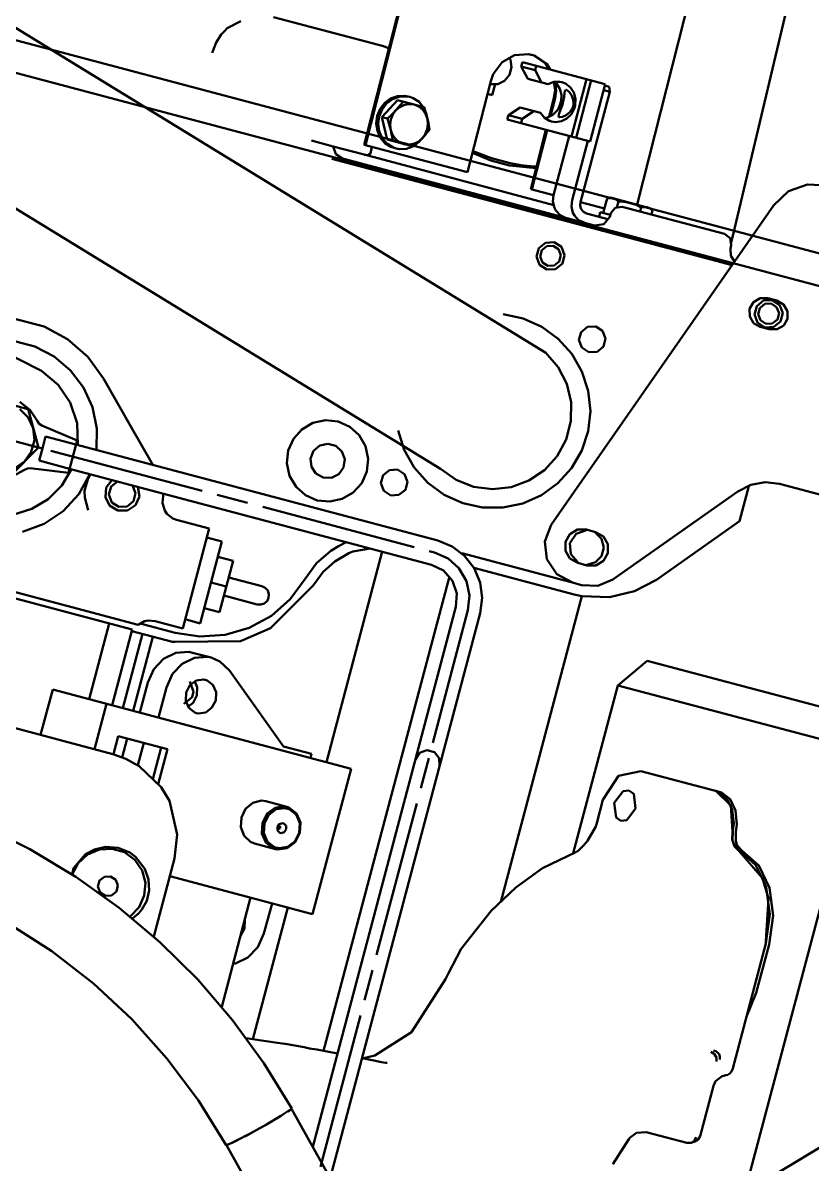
# Model space of a CAD drawing. Header units: centimetres. Extents: x 139057 to 200038, y 34824 to 80516.
# Drawn here: x 170325.13 to 170350.32, y 61400.44 to 61436.87 of the extents above; entities that cross this region are included whole.
import ezdxf

# ---------------------------------------------------------------- set-up
doc = ezdxf.new("R2010")
doc.units = ezdxf.units.CM
doc.header["$LTSCALE"] = 100
doc.layers.get('0').update_dxf_attribs({"lineweight": 0})
doc.layers.add('440_ALTRI_ELEMENTI_001-AM_0', color=31, linetype='Continuous', lineweight=50)

# ---------------------------------------------------------------- blocks, each defined once
blk = doc.blocks.new('A$C12667F03')
for p, q in [((-331.857, -1012.848), (-270.689, -1043.962)), ((-211.808, -1049.25), (-345.198, -1013.878)), ((-296.817, -1017.525), (-254.588, -1043.39)), ((-327.089, -1019.715), (-230.43, -1045.347)), ((-300.173, -1021.231), (-257.944, -1047.096)), ((-256.484, -1021.442), (-260.381, -1036.754)), ((-256.447, -1021.452), (-260.344, -1036.764)), ((-244.466, -1022.146), (-248.622, -1039.658)), ((-248.027, -1024.323), (-251.675, -1038.66)), ((-264.319, -1032.801), (-264.754, -1033.028)), ((-263.279, -1032.675), (-259.731, -1033.616)), ((-265.112, -1033.49), (-264.946, -1033.232)), ((-264.946, -1033.232), (-264.835, -1033.114)), ((-264.754, -1033.028), (-264.835, -1033.114)), ((-265.217, -1033.763), (-265.112, -1033.49)), ((-259.612, -1033.665), (-259.745, -1033.611)), ((-259.599, -1033.682), (-259.612, -1033.665)), ((-265.221, -1033.759), (-265.236, -1033.812)), ((-265.217, -1033.763), (-265.236, -1033.812)), ((-255.982, -1034.118), (-255.585, -1033.892)), ((-255.749, -1033.985), (-255.72, -1034.028)), ((-255.72, -1034.028), (-255.68, -1034.274)), ((-255.585, -1033.892), (-255.143, -1033.857)), ((-255.143, -1033.857), (-255.053, -1033.875)), ((-255.034, -1033.879), (-255.053, -1033.875)), ((-255.035, -1033.881), (-254.965, -1033.904)), ((-255.034, -1033.879), (-254.928, -1033.914)), ((-254.965, -1033.904), (-254.595, -1034.155)), ((-254.928, -1033.914), (-254.558, -1034.164)), ((-256.263, -1034.495), (-255.982, -1034.118)), ((-255.68, -1034.274), (-255.745, -1034.52)), ((-255.335, -1034.109), (-255.373, -1034.254)), ((-255.373, -1034.254), (-254.93, -1034.372)), ((-255.373, -1034.254), (-255.166, -1034.646)), ((-255.335, -1034.109), (-252.689, -1034.811)), ((-254.891, -1034.227), (-254.93, -1034.372)), ((-254.93, -1034.372), (-254.722, -1034.763)), ((-254.595, -1034.155), (-254.487, -1034.334)), ((-254.558, -1034.164), (-254.45, -1034.344)), ((-256.345, -1034.721), (-257.084, -1037.629)), ((-256.345, -1034.721), (-256.263, -1034.495)), ((-255.902, -1034.715), (-256.119, -1034.821)), ((-255.745, -1034.52), (-255.902, -1034.715)), ((-255.166, -1034.646), (-254.516, -1034.818)), ((-254.333, -1034.747), (-254.516, -1034.818)), ((-254.318, -1034.746), (-254.333, -1034.747)), ((-254.329, -1034.747), (-254.291, -1035.018)), ((-254.14, -1034.741), (-254.318, -1034.746)), ((-254.248, -1034.8), (-254.318, -1034.746)), ((-254.291, -1034.768), (-254.254, -1035.028)), ((-254.075, -1034.754), (-254.14, -1034.741)), ((-253.958, -1034.8), (-254.075, -1034.754)), ((-253.284, -1034.653), (-253.771, -1036.49)), ((-253.136, -1034.693), (-253.623, -1036.529)), ((-256.447, -1035.123), (-256.296, -1035.163)), ((-256.368, -1034.813), (-256.355, -1034.817)), ((-256.119, -1034.821), (-256.355, -1034.817)), ((-256.205, -1034.819), (-256.296, -1035.163)), ((-254.291, -1035.018), (-254.327, -1035.256)), ((-254.254, -1035.028), (-254.291, -1035.266)), ((-254.139, -1034.966), (-254.248, -1034.8)), ((-254.086, -1035.161), (-254.139, -1034.966)), ((-254.007, -1035.225), (-253.992, -1035.105)), ((-253.992, -1035.105), (-253.976, -1035.026)), ((-253.976, -1035.026), (-253.942, -1034.998)), ((-253.804, -1034.918), (-253.958, -1034.8)), ((-253.942, -1034.998), (-253.929, -1034.999)), ((-253.929, -1034.999), (-253.914, -1035.005)), ((-253.914, -1035.005), (-253.843, -1035.061)), ((-253.843, -1035.061), (-253.767, -1035.164)), ((-253.696, -1035.083), (-253.804, -1034.918)), ((-253.642, -1035.279), (-253.696, -1035.083)), ((-252.547, -1035.056), (-253.482, -1038.584)), ((-252.689, -1034.811), (-253.176, -1036.648)), ((-252.74, -1035.004), (-252.547, -1035.056)), ((-252.702, -1034.859), (-252.563, -1034.896)), ((-252.563, -1034.896), (-252.547, -1035.056)), ((-259.875, -1035.606), (-259.729, -1035.417)), ((-259.317, -1035.329), (-259.819, -1035.869)), ((-259.816, -1035.622), (-259.669, -1035.433)), ((-259.729, -1035.417), (-259.54, -1035.278)), ((-259.669, -1035.433), (-259.481, -1035.294)), ((-259.54, -1035.278), (-259.325, -1035.2)), ((-259.481, -1035.294), (-259.266, -1035.216)), ((-259.325, -1035.2), (-259.1, -1035.189)), ((-259.317, -1035.329), (-258.473, -1035.553)), ((-259.232, -1035.49), (-259.277, -1035.544)), ((-259.266, -1035.216), (-259.041, -1035.205)), ((-259.099, -1035.477), (-259.245, -1035.546)), ((-259.143, -1035.376), (-259.232, -1035.49)), ((-259.1, -1035.189), (-258.99, -1035.209)), ((-258.942, -1035.452), (-259.099, -1035.477)), ((-258.931, -1035.225), (-259.041, -1035.205)), ((-258.99, -1035.209), (-258.931, -1035.225)), ((-258.786, -1035.47), (-258.942, -1035.452)), ((-258.931, -1035.225), (-258.825, -1035.262)), ((-258.825, -1035.262), (-258.635, -1035.383)), ((-258.642, -1035.531), (-258.786, -1035.47)), ((-258.635, -1035.383), (-258.487, -1035.557)), ((-254.327, -1035.256), (-254.48, -1035.856)), ((-254.291, -1035.266), (-254.435, -1035.833)), ((-254.216, -1035.651), (-254.12, -1035.468)), ((-254.091, -1035.311), (-254.146, -1035.519)), ((-254.12, -1035.468), (-254.093, -1035.368)), ((-254.116, -1035.635), (-254.068, -1035.498)), ((-254.093, -1035.368), (-254.086, -1035.161)), ((-254.068, -1035.498), (-254.05, -1035.433)), ((-254.05, -1035.433), (-254.033, -1035.369)), ((-254.033, -1035.369), (-254.007, -1035.225)), ((-253.767, -1035.164), (-253.714, -1035.302)), ((-253.704, -1035.455), (-253.717, -1035.521)), ((-253.714, -1035.302), (-253.704, -1035.455)), ((-253.676, -1035.586), (-253.65, -1035.485)), ((-253.65, -1035.485), (-253.642, -1035.279)), ((-259.998, -1036.069), (-259.967, -1035.83)), ((-259.967, -1035.83), (-259.875, -1035.606)), ((-259.938, -1036.085), (-259.908, -1035.845)), ((-259.908, -1035.845), (-259.816, -1035.622)), ((-259.819, -1035.869), (-259.645, -1035.915)), ((-259.819, -1035.869), (-259.651, -1036.586)), ((-259.528, -1035.808), (-259.645, -1035.915)), ((-259.47, -1035.787), (-259.533, -1035.945)), ((-259.474, -1035.756), (-259.528, -1035.808)), ((-259.372, -1035.651), (-259.474, -1035.756)), ((-259.372, -1035.651), (-259.47, -1035.787)), ((-259.277, -1035.544), (-259.372, -1035.651)), ((-259.245, -1035.546), (-259.372, -1035.651)), ((-258.518, -1035.631), (-258.642, -1035.531)), ((-258.424, -1035.763), (-258.518, -1035.631)), ((-258.487, -1035.557), (-258.392, -1035.772)), ((-258.424, -1035.704), (-258.473, -1035.553)), ((-258.403, -1035.776), (-258.424, -1035.704)), ((-258.367, -1035.918), (-258.424, -1035.763)), ((-258.367, -1035.918), (-258.403, -1035.776)), ((-258.392, -1035.772), (-258.372, -1035.918)), ((-255.783, -1035.801), (-255.822, -1035.946)), ((-255.41, -1035.564), (-255.783, -1035.801)), ((-255.783, -1035.801), (-255.34, -1035.919)), ((-255.41, -1035.564), (-254.759, -1035.736)), ((-254.966, -1035.682), (-255.34, -1035.919)), ((-254.759, -1035.736), (-254.635, -1035.889)), ((-254.536, -1035.885), (-254.359, -1035.795)), ((-254.359, -1035.795), (-254.216, -1035.651)), ((-254.187, -1035.823), (-254.162, -1035.747)), ((-254.172, -1035.865), (-254.187, -1035.823)), ((-254.16, -1035.869), (-254.172, -1035.865)), ((-254.162, -1035.747), (-254.116, -1035.635)), ((-254.144, -1035.872), (-254.16, -1035.869)), ((-254.054, -1035.859), (-254.144, -1035.872)), ((-253.937, -1035.806), (-254.054, -1035.859)), ((-253.822, -1035.713), (-253.937, -1035.806)), ((-253.915, -1035.913), (-253.772, -1035.769)), ((-253.738, -1035.584), (-253.822, -1035.713)), ((-253.772, -1035.769), (-253.676, -1035.586)), ((-253.717, -1035.521), (-253.738, -1035.584)), ((-259.964, -1036.306), (-259.998, -1036.069)), ((-259.905, -1036.321), (-259.938, -1036.085)), ((-259.645, -1035.915), (-259.596, -1036.065)), ((-259.596, -1036.065), (-259.575, -1036.138)), ((-259.575, -1036.138), (-259.539, -1036.279)), ((-259.533, -1035.945), (-259.557, -1036.112)), ((-259.557, -1036.112), (-259.539, -1036.279)), ((-258.372, -1036.253), (-258.349, -1036.085)), ((-258.337, -1036.057), (-258.367, -1035.918)), ((-258.349, -1036.085), (-258.367, -1035.918)), ((-258.325, -1036.127), (-258.337, -1036.057)), ((-258.304, -1036.271), (-258.325, -1036.127)), ((-255.822, -1035.946), (-253.176, -1036.648)), ((-255.34, -1035.919), (-255.378, -1036.064)), ((-254.635, -1035.889), (-254.471, -1035.99)), ((-254.623, -1035.897), (-254.536, -1035.885)), ((-254.471, -1035.99), (-254.408, -1036.011)), ((-254.408, -1036.011), (-254.284, -1036.029)), ((-254.284, -1036.029), (-254.092, -1036.002)), ((-254.092, -1036.002), (-253.915, -1035.913)), ((-259.87, -1036.52), (-259.964, -1036.306)), ((-259.811, -1036.536), (-259.905, -1036.321)), ((-259.721, -1036.694), (-259.87, -1036.52)), ((-259.662, -1036.71), (-259.811, -1036.536)), ((-259.651, -1036.586), (-258.806, -1036.81)), ((-259.539, -1036.279), (-259.481, -1036.434)), ((-259.539, -1036.279), (-259.509, -1036.419)), ((-259.509, -1036.419), (-259.497, -1036.489)), ((-259.497, -1036.489), (-259.476, -1036.632)), ((-259.481, -1036.434), (-259.387, -1036.566)), ((-259.387, -1036.566), (-259.264, -1036.666)), ((-258.66, -1036.652), (-258.533, -1036.546)), ((-258.635, -1036.651), (-258.533, -1036.546)), ((-258.537, -1036.543), (-258.628, -1036.66)), ((-258.533, -1036.546), (-258.435, -1036.41)), ((-258.533, -1036.546), (-258.439, -1036.439)), ((-258.439, -1036.439), (-258.393, -1036.385)), ((-258.435, -1036.41), (-258.372, -1036.253)), ((-258.393, -1036.385), (-258.304, -1036.271)), ((-254.55, -1036.283), (-255.031, -1038.173)), ((-254.586, -1036.274), (-254.899, -1037.5)), ((-253.842, -1036.471), (-254.342, -1038.356)), ((-262.064, -1036.619), (-261.371, -1036.802)), ((-261.371, -1036.802), (-260.388, -1037.063)), ((-261.371, -1036.802), (-261.289, -1037.048)), ((-260.381, -1036.754), (-257.084, -1037.629)), ((-260.144, -1036.817), (-260.186, -1037.034)), ((-259.532, -1036.816), (-259.721, -1036.694)), ((-259.473, -1036.831), (-259.662, -1036.71)), ((-259.426, -1036.852), (-259.532, -1036.816)), ((-259.367, -1036.868), (-259.473, -1036.831)), ((-259.426, -1036.852), (-259.367, -1036.868)), ((-259.257, -1036.889), (-259.367, -1036.868)), ((-259.264, -1036.666), (-259.12, -1036.727)), ((-259.032, -1036.877), (-259.257, -1036.889)), ((-259.12, -1036.727), (-258.964, -1036.745)), ((-258.829, -1036.804), (-259.032, -1036.877)), ((-258.964, -1036.745), (-258.807, -1036.72)), ((-258.807, -1036.72), (-258.66, -1036.652)), ((-258.806, -1036.81), (-258.689, -1036.703)), ((-258.628, -1036.66), (-258.702, -1036.714)), ((-258.689, -1036.703), (-258.635, -1036.651)), ((-256.912, -1036.951), (-256.854, -1036.979)), ((-253.25, -1036.628), (-253.75, -1038.513)), ((-270.604, -1042.553), (-290.76, -1037.202)), ((-261.418, -1037.204), (-248.643, -1040.591)), ((-261.289, -1037.048), (-261.073, -1037.192)), ((-261.073, -1037.192), (-253.03, -1039.324)), ((-260.273, -1037.077), (-260.389, -1037.067)), ((-260.388, -1037.063), (-254.335, -1038.675)), ((-260.186, -1037.034), (-260.273, -1037.077)), ((-256.342, -1037.256), (-256.926, -1037.006)), ((-256.854, -1036.979), (-256.317, -1037.18)), ((-255.749, -1037.413), (-256.342, -1037.256)), ((-256.317, -1037.18), (-255.722, -1037.337)), ((-255.722, -1037.337), (-255.558, -1037.369)), ((-254.899, -1037.5), (-255.749, -1037.413)), ((-255.558, -1037.369), (-255.38, -1037.398)), ((-255.38, -1037.398), (-255.193, -1037.422)), ((-255.193, -1037.422), (-254.963, -1037.443)), ((-254.899, -1037.5), (-255.067, -1038.163)), ((-254.963, -1037.443), (-254.885, -1037.447)), ((-270.894, -1043.193), (-290.891, -1037.892)), ((-246.236, -1038.013), (-246.843, -1038.236)), ((-245.589, -1038.049), (-246.236, -1038.013)), ((-255.067, -1038.163), (-254.342, -1038.356)), ((-254.362, -1038.563), (-254.342, -1038.356)), ((-246.843, -1038.236), (-247.313, -1038.681)), ((-254.315, -1038.762), (-254.362, -1038.563)), ((-254.268, -1038.851), (-254.315, -1038.762)), ((-253.75, -1038.513), (-253.77, -1038.72)), ((-253.77, -1038.72), (-253.723, -1038.919)), ((-253.491, -1038.7), (-253.482, -1038.584)), ((-253.458, -1038.81), (-253.491, -1038.7)), ((-253.482, -1038.584), (-252.717, -1038.787)), ((-252.632, -1038.466), (-252.753, -1038.922)), ((-252.52, -1038.435), (-252.632, -1038.466)), ((-252.632, -1038.466), (-252.549, -1038.45)), ((-252.549, -1038.45), (-252.51, -1038.448)), ((-252.52, -1038.435), (-251.263, -1038.769)), ((-252.37, -1038.76), (-252.511, -1038.937)), ((-252.51, -1038.448), (-252.436, -1038.458)), ((-252.436, -1038.458), (-252.367, -1038.486)), ((-252.146, -1038.731), (-252.37, -1038.76)), ((-252.367, -1038.486), (-252.334, -1038.506)), ((-252.334, -1038.506), (-252.27, -1038.562)), ((-252.27, -1038.562), (-252.32, -1038.753)), ((-252.27, -1038.562), (-252.111, -1038.566)), ((-252.146, -1038.731), (-248.885, -1039.596)), ((-247.313, -1038.681), (-252.137, -1045.609)), ((-252.111, -1038.566), (-252.037, -1038.573)), ((-252.037, -1038.573), (-251.892, -1038.602)), ((-251.892, -1038.602), (-251.752, -1038.649)), ((-251.752, -1038.649), (-251.683, -1038.679)), ((-251.683, -1038.679), (-251.544, -1038.754)), ((-251.544, -1038.754), (-251.578, -1038.882)), ((-251.544, -1038.754), (-251.46, -1038.738)), ((-251.46, -1038.738), (-251.422, -1038.737)), ((-251.422, -1038.737), (-251.348, -1038.746)), ((-251.348, -1038.746), (-251.279, -1038.774)), ((-251.279, -1038.774), (-251.246, -1038.795)), ((-251.263, -1038.769), (-251.181, -1038.851)), ((-251.246, -1038.795), (-251.181, -1038.851)), ((-254.134, -1038.995), (-254.268, -1038.851)), ((-253.96, -1039.078), (-254.134, -1038.995)), ((-253.723, -1038.919), (-253.676, -1039.008)), ((-253.676, -1039.008), (-253.542, -1039.151)), ((-253.542, -1039.151), (-253.368, -1039.235)), ((-253.388, -1038.895), (-253.458, -1038.81)), ((-253.291, -1038.945), (-253.388, -1038.895)), ((-253.291, -1038.945), (-252.605, -1039.127)), ((-252.849, -1038.896), (-252.89, -1039.051)), ((-252.849, -1038.896), (-252.524, -1038.983)), ((-252.732, -1039.286), (-252.544, -1039.05)), ((-252.511, -1038.937), (-252.544, -1039.05)), ((-251.181, -1038.851), (-251.215, -1038.978)), ((-253.03, -1039.324), (-252.732, -1039.286)), ((-291.672, -1039.734), (-271.112, -1045.185)), ((-254.599, -1039.877), (-254.815, -1040.052)), ((-254.322, -1039.861), (-254.599, -1039.877)), ((-254.088, -1040.012), (-254.322, -1039.861)), ((-248.705, -1039.732), (-248.885, -1039.596)), ((-248.67, -1039.955), (-248.705, -1039.732)), ((-248.622, -1039.658), (-248.679, -1039.898)), ((-254.815, -1040.052), (-254.886, -1040.321)), ((-254.717, -1040.116), (-254.769, -1040.315)), ((-254.557, -1039.986), (-254.717, -1040.116)), ((-254.352, -1039.974), (-254.557, -1039.986)), ((-254.179, -1040.086), (-254.352, -1039.974)), ((-254.105, -1040.278), (-254.179, -1040.086)), ((-253.988, -1040.272), (-254.088, -1040.012)), ((-248.67, -1039.955), (-248.697, -1040.07)), ((-248.697, -1040.07), (-248.687, -1040.291)), ((-292.693, -1040.601), (-270.655, -1046.445)), ((-254.886, -1040.321), (-254.786, -1040.58)), ((-254.786, -1040.58), (-254.552, -1040.731)), ((-254.769, -1040.315), (-254.695, -1040.507)), ((-254.695, -1040.507), (-254.522, -1040.618)), ((-254.522, -1040.618), (-254.317, -1040.607)), ((-254.317, -1040.607), (-254.157, -1040.477)), ((-254.275, -1040.716), (-254.059, -1040.54)), ((-254.157, -1040.477), (-254.105, -1040.278)), ((-254.059, -1040.54), (-253.988, -1040.272)), ((-248.687, -1040.291), (-248.561, -1040.473)), ((-254.552, -1040.731), (-254.275, -1040.716)), ((-247.747, -1041.645), (-247.959, -1041.768)), ((-247.501, -1041.644), (-247.747, -1041.645)), ((-247.362, -1041.707), (-247.64, -1041.722)), ((-247.501, -1041.644), (-247.211, -1041.721)), ((-247.129, -1041.858), (-247.362, -1041.707)), ((-247.959, -1041.768), (-248.082, -1041.982)), ((-248.082, -1041.982), (-248.081, -1042.227)), ((-247.856, -1041.898), (-247.927, -1042.166)), ((-247.64, -1041.722), (-247.856, -1041.898)), ((-247.757, -1041.961), (-247.81, -1042.16)), ((-247.597, -1041.831), (-247.757, -1041.961)), ((-247.392, -1041.82), (-247.597, -1041.831)), ((-247.22, -1041.931), (-247.392, -1041.82)), ((-247.145, -1042.123), (-247.22, -1041.931)), ((-246.998, -1041.843), (-247.211, -1041.721)), ((-247.028, -1042.117), (-247.129, -1041.858)), ((-246.874, -1042.056), (-246.998, -1041.843)), ((-246.873, -1042.302), (-246.874, -1042.056)), ((-255.311, -1042.293), (-255.946, -1042.159)), ((-254.717, -1042.557), (-255.311, -1042.293)), ((-248.081, -1042.227), (-247.958, -1042.44)), ((-247.927, -1042.166), (-247.827, -1042.426)), ((-247.827, -1042.426), (-247.593, -1042.577)), ((-247.81, -1042.16), (-247.736, -1042.352)), ((-247.736, -1042.352), (-247.563, -1042.464)), ((-247.358, -1042.452), (-247.198, -1042.322)), ((-247.315, -1042.561), (-247.099, -1042.386)), ((-247.198, -1042.322), (-247.145, -1042.123)), ((-247.099, -1042.386), (-247.028, -1042.117)), ((-246.996, -1042.515), (-246.873, -1042.302)), ((-269.85, -1042.956), (-270.604, -1042.553)), ((-254.192, -1042.939), (-254.717, -1042.557)), ((-253.461, -1042.726), (-253.529, -1042.98)), ((-253.258, -1042.56), (-253.461, -1042.726)), ((-252.995, -1042.546), (-253.258, -1042.56)), ((-252.775, -1042.688), (-252.995, -1042.546)), ((-252.68, -1042.933), (-252.775, -1042.688)), ((-247.958, -1042.44), (-247.744, -1042.562)), ((-247.744, -1042.562), (-247.454, -1042.639)), ((-247.593, -1042.577), (-247.315, -1042.561)), ((-247.563, -1042.464), (-247.358, -1042.452)), ((-247.454, -1042.639), (-247.208, -1042.639)), ((-247.208, -1042.639), (-246.996, -1042.515)), ((-269.205, -1043.517), (-269.85, -1042.956)), ((-253.758, -1043.421), (-254.192, -1042.939)), ((-253.529, -1042.98), (-253.434, -1043.225)), ((-252.748, -1043.187), (-252.68, -1042.933)), ((-270.284, -1043.51), (-270.894, -1043.193)), ((-269.759, -1043.953), (-270.284, -1043.51)), ((-268.702, -1044.208), (-269.205, -1043.517)), ((-254.584, -1043.393), (-254.592, -1043.386)), ((-254.193, -1043.845), (-254.588, -1043.39)), ((-253.433, -1043.984), (-253.758, -1043.421)), ((-253.434, -1043.225), (-253.213, -1043.368)), ((-253.213, -1043.368), (-252.951, -1043.353)), ((-252.951, -1043.353), (-252.748, -1043.187)), ((-253.919, -1044.382), (-254.193, -1043.845)), ((-270.156, -1044.406), (-270.689, -1043.962)), ((-269.344, -1044.501), (-269.759, -1043.953)), ((-268.702, -1044.208), (-267.834, -1045.736)), ((-253.233, -1044.601), (-253.433, -1043.984)), ((-296.096, -1044.509), (-267.595, -1052.067)), ((-269.766, -1044.98), (-270.156, -1044.406)), ((-269.06, -1045.127), (-269.344, -1044.501)), ((-253.781, -1044.968), (-253.919, -1044.382)), ((-253.166, -1045.247), (-253.233, -1044.601)), ((-296.147, -1044.702), (-267.79, -1052.222)), ((-271.042, -1045.215), (-271.377, -1044.949)), ((-269.548, -1045.639), (-269.766, -1044.98)), ((-253.788, -1045.571), (-253.781, -1044.968)), ((-271.109, -1045.453), (-271.38, -1045.183)), ((-271.112, -1045.185), (-270.78, -1046.411)), ((-270.812, -1045.576), (-271.042, -1045.215)), ((-268.921, -1045.8), (-269.06, -1045.127)), ((-253.235, -1045.893), (-253.166, -1045.247)), ((-270.946, -1045.798), (-271.109, -1045.453)), ((-270.812, -1045.576), (-270.758, -1045.655)), ((-270.758, -1045.655), (-270.679, -1045.708)), ((-269.551, -1046.184), (-270.679, -1045.708)), ((-269.52, -1046.332), (-269.548, -1045.639)), ((-262.021, -1045.629), (-262.373, -1045.833)), ((-261.623, -1045.543), (-262.021, -1045.629)), ((-261.219, -1045.585), (-261.623, -1045.543)), ((-260.847, -1045.749), (-261.219, -1045.585)), ((-252.137, -1045.609), (-254.414, -1048.879)), ((-253.939, -1046.155), (-253.788, -1045.571)), ((-270.912, -1046.179), (-270.946, -1045.798)), ((-270.552, -1046.058), (-270.655, -1046.445)), ((-269.586, -1046.314), (-270.552, -1046.058)), ((-268.934, -1046.487), (-268.921, -1045.8)), ((-267.834, -1045.736), (-267.136, -1046.964)), ((-262.373, -1045.833), (-262.645, -1046.136)), ((-260.544, -1046.021), (-260.847, -1045.749)), ((-260.34, -1046.372), (-260.544, -1046.021)), ((-259.303, -1045.865), (-259.107, -1046.484)), ((-253.437, -1046.51), (-253.235, -1045.893)), ((-270.78, -1046.411), (-271.676, -1047.312)), ((-271.041, -1046.342), (-270.872, -1046.387)), ((-271.01, -1046.548), (-270.912, -1046.179)), ((-269.551, -1046.184), (-269.825, -1047.218)), ((-269.586, -1046.314), (-258.035, -1049.377)), ((-262.645, -1046.136), (-262.809, -1046.508)), ((-261.799, -1046.35), (-262, -1046.521)), ((-261.543, -1046.291), (-261.799, -1046.35)), ((-261.288, -1046.359), (-261.543, -1046.291)), ((-261.094, -1046.537), (-261.288, -1046.359)), ((-260.254, -1046.77), (-260.34, -1046.372)), ((-254.224, -1046.685), (-253.939, -1046.155)), ((-271.228, -1046.862), (-271.01, -1046.548)), ((-270.655, -1046.445), (-270.757, -1046.831)), ((-270.389, -1046.515), (-265.556, -1047.797)), ((-262.809, -1046.508), (-262.85, -1046.912)), ((-262, -1046.521), (-262.097, -1046.765)), ((-262.097, -1046.765), (-262.07, -1047.027)), ((-261.005, -1046.785), (-261.094, -1046.537)), ((-261.042, -1047.045), (-261.005, -1046.785)), ((-260.296, -1047.174), (-260.254, -1046.77)), ((-259.107, -1046.484), (-258.786, -1047.049)), ((-254.629, -1047.132), (-254.224, -1046.685)), ((-253.763, -1047.072), (-253.437, -1046.51)), ((-271.6, -1047.321), (-271.222, -1047.121)), ((-271.541, -1047.081), (-271.228, -1046.862)), ((-271.136, -1047.079), (-271.222, -1047.121)), ((-271.041, -1047.072), (-271.136, -1047.079)), ((-269.825, -1047.218), (-271.041, -1047.072)), ((-269.791, -1047.088), (-270.757, -1046.831)), ((-270.039, -1047.626), (-269.725, -1047.105)), ((-269.791, -1047.088), (-258.24, -1050.151)), ((-262.85, -1046.912), (-262.764, -1047.31)), ((-262.07, -1047.027), (-261.924, -1047.246)), ((-261.195, -1047.259), (-261.042, -1047.045)), ((-259.581, -1047.132), (-259.784, -1047.298)), ((-259.319, -1047.118), (-259.581, -1047.132)), ((-259.098, -1047.26), (-259.319, -1047.118)), ((-258.786, -1047.049), (-258.354, -1047.534)), ((-257.944, -1047.096), (-257.452, -1047.443)), ((-255.129, -1047.469), (-254.629, -1047.132)), ((-254.199, -1047.553), (-253.763, -1047.072)), ((-269.495, -1047.902), (-269.139, -1047.26)), ((-269.307, -1047.796), (-269.199, -1047.387)), ((-269.119, -1047.266), (-269.199, -1047.387)), ((-268.43, -1047.448), (-268.617, -1047.69)), ((-268.255, -1047.495), (-268.461, -1047.66)), ((-262.764, -1047.31), (-262.56, -1047.662)), ((-261.924, -1047.246), (-261.693, -1047.373)), ((-261.693, -1047.373), (-261.43, -1047.377)), ((-261.43, -1047.377), (-261.195, -1047.259)), ((-260.46, -1047.546), (-260.296, -1047.174)), ((-259.784, -1047.298), (-259.852, -1047.552)), ((-259.003, -1047.505), (-259.098, -1047.26)), ((-259.071, -1047.759), (-259.003, -1047.505)), ((-258.354, -1047.534), (-257.831, -1047.918)), ((-257.452, -1047.443), (-256.891, -1047.663)), ((-255.694, -1047.677), (-255.129, -1047.469)), ((-247.586, -1047.521), (-248.042, -1047.602)), ((-247.125, -1047.574), (-247.586, -1047.521)), ((-270.469, -1048.056), (-270.039, -1047.626)), ((-269.305, -1048.008), (-269.307, -1047.796)), ((-268.617, -1047.69), (-268.647, -1047.994)), ((-268.461, -1047.66), (-268.531, -1047.914)), ((-267.682, -1047.866), (-267.78, -1047.621)), ((-267.748, -1048.121), (-267.682, -1047.866)), ((-267.561, -1047.97), (-267.605, -1047.667)), ((-266.806, -1047.971), (-266.804, -1047.88)), ((-262.56, -1047.662), (-262.257, -1047.933)), ((-261.083, -1048.053), (-260.732, -1047.849)), ((-260.732, -1047.849), (-260.46, -1047.546)), ((-259.852, -1047.552), (-259.757, -1047.797)), ((-259.757, -1047.797), (-259.536, -1047.94)), ((-259.274, -1047.925), (-259.071, -1047.759)), ((-256.891, -1047.663), (-256.294, -1047.743)), ((-256.294, -1047.743), (-255.694, -1047.677)), ((-254.726, -1047.933), (-254.199, -1047.553)), ((-248.456, -1047.812), (-252.448, -1050.623)), ((-248.042, -1047.602), (-248.456, -1047.812)), ((-248.11, -1047.65), (-248.406, -1048.763)), ((-247.125, -1047.574), (-242.421, -1048.821)), ((-299.478, -1047.957), (-268.406, -1056.197)), ((-270.99, -1048.369), (-270.469, -1048.056)), ((-269.992, -1048.441), (-269.495, -1047.902)), ((-269.191, -1048.415), (-269.305, -1048.008)), ((-268.647, -1047.994), (-268.509, -1048.267)), ((-268.531, -1047.914), (-268.436, -1048.161)), ((-268.436, -1048.161), (-268.215, -1048.304)), ((-267.952, -1048.289), (-267.748, -1048.121)), ((-267.941, -1048.418), (-267.687, -1048.249)), ((-267.687, -1048.249), (-267.561, -1047.97)), ((-266.819, -1048.185), (-266.815, -1048.062)), ((-266.75, -1048.422), (-266.819, -1048.185)), ((-266.815, -1048.062), (-266.806, -1047.971)), ((-265.073, -1047.925), (-264.106, -1048.181)), ((-262.257, -1047.933), (-261.886, -1048.098)), ((-261.886, -1048.098), (-261.481, -1048.139)), ((-261.481, -1048.139), (-261.083, -1048.053)), ((-259.536, -1047.94), (-259.274, -1047.925)), ((-257.831, -1047.918), (-257.239, -1048.186)), ((-257.239, -1048.186), (-256.605, -1048.324)), ((-255.955, -1048.327), (-255.32, -1048.195)), ((-255.32, -1048.195), (-254.726, -1047.933)), ((-271.571, -1048.548), (-270.99, -1048.369)), ((-270.602, -1048.848), (-269.992, -1048.441)), ((-268.509, -1048.267), (-268.247, -1048.424)), ((-268.247, -1048.424), (-267.941, -1048.418)), ((-268.215, -1048.304), (-267.952, -1048.289)), ((-266.682, -1048.523), (-266.75, -1048.422)), ((-266.489, -1048.677), (-266.682, -1048.523)), ((-263.623, -1048.309), (-258.79, -1049.591)), ((-256.605, -1048.324), (-255.955, -1048.327)), ((-271.289, -1049.101), (-270.602, -1048.848)), ((-266.374, -1048.721), (-266.489, -1048.677)), ((-266.374, -1048.721), (-265.331, -1048.997)), ((-254.414, -1048.879), (-254.619, -1049.411)), ((-248.406, -1048.763), (-251.06, -1050.632)), ((-265.331, -1048.997), (-266.176, -1052.182)), ((-265.407, -1049.285), (-264.924, -1049.413)), ((-253.819, -1049.176), (-253.961, -1049.423)), ((-253.573, -1049.033), (-253.819, -1049.176)), ((-253.623, -1049.17), (-253.816, -1049.462)), ((-253.294, -1049.053), (-253.623, -1049.17)), ((-253.288, -1049.033), (-253.573, -1049.033)), ((-253.288, -1049.033), (-252.998, -1049.11)), ((-252.806, -1049.331), (-253.002, -1049.13)), ((-252.751, -1049.251), (-252.998, -1049.11)), ((-252.734, -1049.603), (-252.806, -1049.331)), ((-252.608, -1049.498), (-252.751, -1049.251)), ((-264.924, -1049.413), (-265.616, -1052.023)), ((-261.445, -1049.704), (-261.906, -1050.107)), ((-261.207, -1049.555), (-261.445, -1049.704)), ((-260.955, -1049.431), (-261.207, -1049.555)), ((-260.195, -1049.632), (-260.75, -1049.73)), ((-258.307, -1049.719), (-258.137, -1049.764)), ((-257.576, -1049.566), (-258.035, -1049.377)), ((-257.182, -1049.867), (-257.576, -1049.566)), ((-254.619, -1049.411), (-254.556, -1049.978)), ((-253.961, -1049.423), (-253.96, -1049.708)), ((-253.96, -1049.708), (-253.817, -1049.954)), ((-253.816, -1049.462), (-253.793, -1049.811)), ((-252.806, -1049.875), (-252.734, -1049.603)), ((-252.607, -1049.782), (-252.608, -1049.498)), ((-265.052, -1049.896), (-264.569, -1050.024)), ((-264.569, -1050.024), (-265.005, -1051.667)), ((-261.319, -1050.045), (-261.69, -1050.382)), ((-259.812, -1049.734), (-261.593, -1056.452)), ((-260.876, -1049.784), (-261.319, -1050.045)), ((-260.75, -1049.73), (-260.876, -1049.784)), ((-257.708, -1049.954), (-258.137, -1049.764)), ((-257.359, -1050.267), (-257.708, -1049.954)), ((-257.266, -1049.788), (-254.022, -1050.649)), ((-256.879, -1050.26), (-257.182, -1049.867)), ((-254.556, -1049.978), (-254.237, -1050.451)), ((-253.817, -1049.954), (-253.57, -1050.096)), ((-253.793, -1049.811), (-253.565, -1050.075)), ((-253.274, -1050.153), (-253.003, -1050.075)), ((-253.003, -1050.075), (-252.806, -1049.875)), ((-252.995, -1050.172), (-252.749, -1050.029)), ((-252.749, -1050.029), (-252.607, -1049.782)), ((-261.906, -1050.107), (-262.269, -1050.601)), ((-261.69, -1050.382), (-261.981, -1050.776)), ((-257.854, -1050.339), (-258.24, -1050.151)), ((-257.57, -1050.661), (-257.854, -1050.339)), ((-257.123, -1050.673), (-257.359, -1050.267)), ((-256.884, -1050.252), (-253.681, -1051.101)), ((-256.688, -1050.717), (-256.879, -1050.26)), ((-253.57, -1050.096), (-253.28, -1050.173)), ((-253.28, -1050.173), (-252.995, -1050.172)), ((-265.27, -1050.718), (-264.787, -1050.846)), ((-264.71, -1050.556), (-263.647, -1050.838)), ((-262.744, -1051.249), (-262.269, -1050.601)), ((-261.981, -1050.776), (-262.037, -1050.832)), ((-257.666, -1050.523), (-261.682, -1065.666)), ((-257.431, -1051.068), (-257.57, -1050.661)), ((-257.024, -1051.132), (-257.123, -1050.673)), ((-256.622, -1051.209), (-256.688, -1050.717)), ((-254.237, -1050.451), (-253.736, -1050.724)), ((-254.022, -1050.649), (-253.736, -1050.724)), ((-253.736, -1050.724), (-253.447, -1050.801)), ((-253.447, -1050.801), (-252.928, -1050.822)), ((-252.928, -1050.822), (-252.448, -1050.623)), ((-251.755, -1051.001), (-251.06, -1050.632)), ((-264.864, -1051.136), (-263.8, -1051.418)), ((-263.647, -1050.838), (-263.541, -1050.89)), ((-263.541, -1050.89), (-263.464, -1050.977)), ((-263.464, -1050.977), (-263.426, -1051.088)), ((-263.426, -1051.088), (-263.434, -1051.205)), ((-263.376, -1052.175), (-262.037, -1050.832)), ((-257.459, -1051.496), (-257.431, -1051.068)), ((-257.072, -1051.598), (-257.024, -1051.132)), ((-253.441, -1051.155), (-256.027, -1060.906)), ((-253.441, -1051.155), (-253.681, -1051.101)), ((-253.441, -1051.155), (-252.558, -1051.19)), ((-252.558, -1051.19), (-251.755, -1051.001)), ((-265.488, -1051.539), (-265.005, -1051.667)), ((-263.8, -1051.418), (-263.683, -1051.425)), ((-263.683, -1051.425), (-263.573, -1051.387)), ((-263.573, -1051.387), (-263.485, -1051.31)), ((-263.485, -1051.31), (-263.434, -1051.205)), ((-263.348, -1051.779), (-262.744, -1051.249)), ((-257.459, -1051.496), (-262.028, -1068.729)), ((-256.685, -1051.701), (-256.622, -1051.209)), ((-266.099, -1051.894), (-265.616, -1052.023)), ((-264.052, -1052.167), (-263.348, -1051.779)), ((-256.685, -1051.701), (-261.467, -1069.733)), ((-257.072, -1051.598), (-258.196, -1055.836)), ((-268.525, -1052.027), (-269.165, -1054.444)), ((-267.79, -1052.222), (-268.431, -1054.639)), ((-267.803, -1052.27), (-266.498, -1052.616)), ((-267.396, -1051.957), (-267.595, -1052.067)), ((-267.532, -1052.032), (-266.421, -1052.326)), ((-267.284, -1051.933), (-267.396, -1051.957)), ((-267.057, -1051.948), (-267.284, -1051.933)), ((-267.057, -1051.948), (-266.176, -1052.182)), ((-264.824, -1052.393), (-264.052, -1052.167)), ((-264.337, -1052.593), (-263.376, -1052.175)), ((-267.464, -1052.36), (-268.092, -1054.728)), ((-267.131, -1052.449), (-267.759, -1054.817)), ((-266.418, -1052.615), (-266.498, -1052.616)), ((-266.421, -1052.326), (-265.626, -1052.447)), ((-266.418, -1052.615), (-264.337, -1052.593)), ((-265.626, -1052.447), (-264.824, -1052.393)), ((-266.396, -1052.961), (-266.788, -1053.151)), ((-265.978, -1052.937), (-266.396, -1052.961)), ((-265.866, -1052.96), (-265.978, -1052.937)), ((-265.866, -1052.96), (-265.268, -1053.118)), ((-266.788, -1053.151), (-267.101, -1053.481)), ((-266.19, -1053.31), (-266.503, -1053.639)), ((-265.798, -1053.12), (-266.19, -1053.31)), ((-265.379, -1053.096), (-265.798, -1053.12)), ((-265.268, -1053.118), (-265.379, -1053.096)), ((-264.99, -1053.239), (-265.268, -1053.118)), ((-264.681, -1053.532), (-264.99, -1053.239)), ((-251.35, -1053.219), (-252.289, -1054.005)), ((-251.35, -1053.219), (-228.726, -1059.219)), ((-267.101, -1053.481), (-267.292, -1053.906)), ((-266.503, -1053.639), (-266.694, -1054.065)), ((-264.681, -1053.532), (-262.958, -1055.955)), ((-267.292, -1053.906), (-267.548, -1054.873)), ((-266.694, -1054.065), (-266.95, -1055.031)), ((-266.068, -1054.231), (-265.948, -1053.998)), ((-265.948, -1053.998), (-265.748, -1053.847)), ((-265.948, -1053.882), (-265.849, -1054.149)), ((-265.79, -1053.879), (-265.711, -1054.061)), ((-265.748, -1053.847), (-265.513, -1053.813)), ((-265.711, -1054.061), (-265.723, -1054.322)), ((-265.513, -1053.813), (-265.456, -1053.824)), ((-265.456, -1053.824), (-265.4, -1053.843)), ((-265.4, -1053.843), (-265.212, -1053.989)), ((-265.212, -1053.989), (-265.113, -1054.219)), ((-252.289, -1054.005), (-253.71, -1059.362)), ((-252.289, -1054.005), (-244.498, -1056.071)), ((-270.328, -1054.135), (-270.713, -1055.585)), ((-270.328, -1054.135), (-260.803, -1056.661)), ((-265.876, -1054.375), (-266.137, -1054.593)), ((-266.079, -1054.492), (-266.068, -1054.231)), ((-265.83, -1054.2), (-265.876, -1054.375)), ((-265.849, -1054.149), (-265.83, -1054.2)), ((-265.723, -1054.322), (-265.842, -1054.555)), ((-265.113, -1054.219), (-265.125, -1054.481)), ((-268.605, -1054.592), (-268.99, -1056.042)), ((-265.98, -1054.722), (-266.079, -1054.492)), ((-265.842, -1054.555), (-266.001, -1054.674)), ((-265.793, -1054.868), (-265.98, -1054.722)), ((-265.244, -1054.713), (-265.444, -1054.864)), ((-265.125, -1054.481), (-265.244, -1054.713)), ((-265.737, -1054.887), (-265.793, -1054.868)), ((-265.679, -1054.898), (-265.737, -1054.887)), ((-265.444, -1054.864), (-265.679, -1054.898)), ((-268.236, -1055.621), (-268.389, -1056.201)), ((-268.236, -1055.621), (-266.66, -1056.039)), ((-267.946, -1055.698), (-268.106, -1056.301)), ((-267.422, -1055.837), (-267.612, -1056.551)), ((-268.406, -1056.197), (-268.375, -1056.205)), ((-268.375, -1056.205), (-267.993, -1056.342)), ((-266.865, -1055.985), (-267.132, -1056.991)), ((-266.66, -1056.039), (-266.957, -1057.16)), ((-262.958, -1055.955), (-262.064, -1056.192)), ((-262.064, -1056.192), (-262.097, -1056.318)), ((-258.615, -1056.157), (-258.75, -1056.364)), ((-258.385, -1056.067), (-258.615, -1056.157)), ((-258.146, -1056.131), (-258.385, -1056.067)), ((-257.99, -1056.322), (-258.146, -1056.131)), ((-244.498, -1056.071), (-248.241, -1070.188)), ((-267.993, -1056.342), (-267.562, -1056.579)), ((-266.867, -1057.246), (-267.562, -1056.579)), ((-258.324, -1056.32), (-258.58, -1057.286)), ((-257.976, -1056.569), (-257.99, -1056.322)), ((-260.803, -1056.661), (-262.034, -1061.301)), ((-252.269, -1056.893), (-252.382, -1057.068)), ((-251.551, -1056.735), (-252.269, -1056.893)), ((-251.551, -1056.735), (-249.056, -1057.397)), ((-266.604, -1057.692), (-266.867, -1057.246)), ((-252.382, -1057.068), (-252.763, -1057.655)), ((-251.935, -1057.358), (-252.123, -1057.377)), ((-251.781, -1057.468), (-251.935, -1057.358)), ((-249.079, -1057.397), (-249.158, -1057.37)), ((-248.678, -1057.838), (-249.158, -1057.37)), ((-266.352, -1058.766), (-266.604, -1057.692)), ((-263.664, -1057.679), (-263.94, -1057.746)), ((-263.527, -1057.698), (-263.664, -1057.679)), ((-263.527, -1057.698), (-262.857, -1057.875)), ((-252.763, -1057.655), (-252.95, -1058.36)), ((-252.123, -1057.377), (-252.405, -1057.75)), ((-251.722, -1057.931), (-251.781, -1057.468)), ((-249.065, -1057.408), (-249.079, -1057.397)), ((-248.806, -1057.612), (-249.065, -1057.408)), ((-248.976, -1057.424), (-249.056, -1057.397)), ((-248.703, -1057.639), (-248.976, -1057.424)), ((-248.714, -1057.802), (-248.806, -1057.612)), ((-248.532, -1057.997), (-248.703, -1057.639)), ((-264.169, -1057.938), (-264.306, -1058.215)), ((-263.94, -1057.746), (-264.169, -1057.938)), ((-263.484, -1058.096), (-263.636, -1058.393)), ((-263.23, -1057.905), (-263.484, -1058.096)), ((-263.193, -1057.957), (-263.43, -1058.135)), ((-262.93, -1057.861), (-263.23, -1057.905)), ((-262.916, -1057.916), (-263.193, -1057.957)), ((-262.857, -1057.875), (-262.93, -1057.861)), ((-262.781, -1057.952), (-262.916, -1057.916)), ((-262.786, -1057.899), (-262.857, -1057.875)), ((-262.548, -1058.086), (-262.786, -1057.899)), ((-262.56, -1058.125), (-262.781, -1057.952)), ((-262.422, -1058.378), (-262.548, -1058.086)), ((-258.708, -1057.77), (-259.99, -1062.603)), ((-252.405, -1057.75), (-252.345, -1058.214)), ((-252.003, -1058.305), (-251.722, -1057.931)), ((-248.714, -1057.802), (-248.635, -1057.969)), ((-248.636, -1058.497), (-248.678, -1057.838)), ((-248.592, -1058.413), (-248.635, -1057.969)), ((-248.49, -1058.44), (-248.532, -1057.997)), ((-264.306, -1058.215), (-264.325, -1058.524)), ((-263.651, -1058.726), (-263.636, -1058.393)), ((-263.585, -1058.719), (-263.571, -1058.41)), ((-263.43, -1058.135), (-263.571, -1058.41)), ((-263.094, -1058.429), (-263.154, -1058.521)), ((-262.997, -1058.397), (-263.094, -1058.429)), ((-262.949, -1058.41), (-262.997, -1058.397)), ((-262.88, -1058.485), (-262.949, -1058.41)), ((-262.443, -1058.397), (-262.56, -1058.125)), ((-262.457, -1058.706), (-262.443, -1058.397)), ((-262.436, -1058.711), (-262.422, -1058.378)), ((-252.95, -1058.36), (-252.996, -1058.505)), ((-252.345, -1058.214), (-252.191, -1058.324)), ((-252.191, -1058.324), (-252.003, -1058.305)), ((-248.622, -1058.646), (-248.592, -1058.413)), ((-248.52, -1058.673), (-248.49, -1058.44)), ((-271.055, -1059.234), (-272.58, -1058.479)), ((-266.441, -1059.527), (-266.352, -1058.766)), ((-264.325, -1058.524), (-264.22, -1058.804)), ((-264.22, -1058.804), (-264.014, -1058.999)), ((-263.525, -1059.018), (-263.651, -1058.726)), ((-263.468, -1058.991), (-263.585, -1058.719)), ((-263.147, -1058.631), (-263.154, -1058.521)), ((-263.079, -1058.706), (-263.147, -1058.631)), ((-263.145, -1058.544), (-263.143, -1058.524)), ((-263.124, -1058.576), (-263.145, -1058.544)), ((-263.134, -1058.505), (-263.143, -1058.524)), ((-263.101, -1058.487), (-263.134, -1058.505)), ((-263.106, -1058.581), (-263.124, -1058.576)), ((-263.072, -1058.564), (-263.106, -1058.581)), ((-263.082, -1058.492), (-263.101, -1058.487)), ((-263.062, -1058.524), (-263.082, -1058.492)), ((-263.031, -1058.719), (-263.079, -1058.706)), ((-263.063, -1058.545), (-263.072, -1058.564)), ((-263.063, -1058.545), (-263.062, -1058.524)), ((-262.934, -1058.687), (-263.031, -1058.719)), ((-262.875, -1058.595), (-262.934, -1058.687)), ((-262.875, -1058.595), (-262.88, -1058.485)), ((-262.457, -1058.706), (-262.598, -1058.981)), ((-262.436, -1058.711), (-262.588, -1059.008)), ((-252.996, -1058.505), (-253.256, -1058.964)), ((-248.626, -1058.664), (-248.639, -1058.923)), ((-248.636, -1058.497), (-248.626, -1058.664)), ((-248.622, -1058.646), (-248.624, -1058.95)), ((-248.522, -1058.977), (-248.52, -1058.673)), ((-268.643, -1059.157), (-268.992, -1059.237)), ((-268.24, -1059.186), (-268.643, -1059.157)), ((-268.24, -1059.186), (-267.863, -1059.341)), ((-264.014, -1058.999), (-263.885, -1059.051)), ((-263.885, -1059.051), (-263.216, -1059.229)), ((-263.287, -1059.205), (-263.525, -1059.018)), ((-263.246, -1059.164), (-263.468, -1058.991)), ((-263.112, -1059.2), (-263.246, -1059.164)), ((-262.834, -1059.159), (-263.112, -1059.2)), ((-262.588, -1059.008), (-262.843, -1059.199)), ((-262.598, -1058.981), (-262.834, -1059.159)), ((-253.419, -1059.149), (-253.542, -1059.27)), ((-253.293, -1059.006), (-253.419, -1059.148)), ((-253.256, -1058.964), (-253.294, -1059.007)), ((-248.639, -1058.923), (-248.567, -1059.145)), ((-248.581, -1059.081), (-248.624, -1058.95)), ((-248.42, -1059.259), (-248.581, -1059.081)), ((-248.567, -1059.145), (-248.426, -1059.286)), ((-248.478, -1059.109), (-248.522, -1058.977)), ((-248.317, -1059.286), (-248.478, -1059.109)), ((-269.594, -1060.11), (-271.055, -1059.234)), ((-269.275, -1059.389), (-269.661, -1059.833)), ((-269.213, -1059.398), (-269.515, -1059.675)), ((-268.992, -1059.237), (-269.275, -1059.389)), ((-268.836, -1059.239), (-269.213, -1059.398)), ((-268.428, -1059.215), (-268.836, -1059.239)), ((-268.035, -1059.33), (-268.428, -1059.215)), ((-267.704, -1059.57), (-268.035, -1059.33)), ((-267.684, -1059.474), (-267.863, -1059.341)), ((-267.385, -1059.855), (-267.684, -1059.474)), ((-266.441, -1059.527), (-267.102, -1062.02)), ((-263.216, -1059.229), (-263.287, -1059.205)), ((-263.142, -1059.243), (-263.216, -1059.229)), ((-262.843, -1059.199), (-263.142, -1059.243)), ((-253.63, -1059.323), (-254.69, -1059.832)), ((-253.63, -1059.323), (-253.631, -1059.324)), ((-253.542, -1059.27), (-253.616, -1059.32)), ((-248.426, -1059.286), (-247.669, -1060.157)), ((-248.42, -1059.259), (-247.893, -1059.725)), ((-247.79, -1059.752), (-248.317, -1059.286)), ((-269.515, -1059.675), (-269.705, -1060.037)), ((-269.661, -1059.833), (-269.702, -1060.039)), ((-267.473, -1059.908), (-267.704, -1059.57)), ((-267.368, -1060.303), (-267.473, -1059.908)), ((-267.265, -1060.197), (-267.385, -1059.855)), ((-254.69, -1059.832), (-255.546, -1060.456)), ((-247.893, -1059.725), (-247.708, -1060.112)), ((-247.448, -1060.467), (-247.79, -1059.752)), ((-268.209, -1061.098), (-269.594, -1060.11)), ((-268.833, -1060.233), (-268.883, -1060.425)), ((-268.679, -1060.109), (-268.833, -1060.233)), ((-268.482, -1060.098), (-268.679, -1060.109)), ((-268.316, -1060.205), (-268.482, -1060.098)), ((-268.244, -1060.39), (-268.316, -1060.205)), ((-267.247, -1060.546), (-267.265, -1060.197)), ((-266.591, -1060.092), (-262.034, -1061.301)), ((-247.708, -1060.112), (-247.642, -1060.248)), ((-247.669, -1060.157), (-247.483, -1060.803)), ((-247.55, -1060.439), (-247.642, -1060.248)), ((-268.883, -1060.425), (-268.812, -1060.609)), ((-268.812, -1060.609), (-268.646, -1060.716)), ((-268.448, -1060.706), (-268.295, -1060.581)), ((-268.295, -1060.581), (-268.244, -1060.39)), ((-267.403, -1060.711), (-267.368, -1060.303)), ((-267.325, -1060.878), (-267.247, -1060.546)), ((-255.543, -1060.453), (-256.333, -1061.193)), ((-255.543, -1060.453), (-255.546, -1060.456)), ((-247.52, -1060.675), (-247.55, -1060.439)), ((-247.333, -1061.341), (-247.448, -1060.467)), ((-268.646, -1060.716), (-268.448, -1060.706)), ((-267.572, -1061.083), (-267.403, -1060.711)), ((-267.48, -1061.158), (-267.325, -1060.878)), ((-264.01, -1060.777), (-264.933, -1064.257)), ((-263.327, -1060.958), (-263.584, -1061.924)), ((-247.483, -1060.803), (-247.562, -1062.163)), ((-247.435, -1061.314), (-247.52, -1060.675)), ((-266.908, -1062.195), (-268.209, -1061.098)), ((-267.857, -1061.377), (-267.572, -1061.083)), ((-267.782, -1061.439), (-267.586, -1061.284)), ((-267.586, -1061.284), (-267.48, -1061.158)), ((-262.823, -1061.091), (-263.937, -1065.291)), ((-256.333, -1061.193), (-257.292, -1062.405)), ((-247.561, -1062.242), (-247.435, -1061.314)), ((-247.458, -1062.269), (-247.333, -1061.341)), ((-270.355, -1062.489), (-271.766, -1061.583)), ((-264.198, -1061.497), (-264.21, -1061.758)), ((-264.2, -1061.494), (-264.198, -1061.497)), ((-264.329, -1061.991), (-264.332, -1061.993)), ((-264.21, -1061.758), (-264.329, -1061.991)), ((-263.779, -1062.355), (-263.584, -1061.924)), ((-265.699, -1063.392), (-266.908, -1062.195)), ((-264.098, -1062.687), (-263.779, -1062.355)), ((-257.292, -1062.405), (-257.705, -1063.205)), ((-247.561, -1062.242), (-248.619, -1066.233)), ((-247.458, -1062.269), (-247.869, -1063.816)), ((-247.562, -1062.163), (-247.568, -1062.268)), ((-269.03, -1063.517), (-270.355, -1062.489)), ((-264.497, -1062.873), (-264.098, -1062.687)), ((-264.567, -1062.876), (-264.497, -1062.873)), ((-260.118, -1063.086), (-260.375, -1064.053)), ((-267.803, -1064.659), (-269.03, -1063.517)), ((-264.589, -1064.682), (-265.699, -1063.392)), ((-257.792, -1063.374), (-258.875, -1065.073)), ((-257.705, -1063.205), (-257.793, -1063.376)), ((-247.869, -1063.816), (-248.188, -1064.605)), ((-264.936, -1064.255), (-264.933, -1064.257)), ((-260.503, -1064.536), (-261.784, -1069.369)), ((-266.682, -1065.905), (-267.803, -1064.659)), ((-263.588, -1066.056), (-264.589, -1064.682)), ((-263.658, -1065.336), (-264.15, -1065.256)), ((-263.001, -1065.432), (-263.658, -1065.336)), ((-258.875, -1065.073), (-260.049, -1065.812)), ((-258.875, -1065.072), (-258.875, -1065.072)), ((-262.905, -1065.443), (-263.001, -1065.432)), ((-262.6, -1065.491), (-262.905, -1065.443)), ((-262.303, -1065.553), (-262.6, -1065.491)), ((-262.132, -1065.587), (-262.303, -1065.553)), ((-261.895, -1065.625), (-262.132, -1065.587)), ((-261.239, -1065.752), (-261.895, -1065.625)), ((-249.321, -1065.7), (-249.211, -1065.762)), ((-249.238, -1065.652), (-249.163, -1065.677)), ((-249.163, -1065.677), (-249.104, -1065.718)), ((-249.104, -1065.718), (-249.06, -1065.771)), ((-265.676, -1067.246), (-266.682, -1065.905)), ((-262.699, -1067.507), (-263.588, -1066.056)), ((-260.076, -1065.977), (-260.452, -1065.904)), ((-260.049, -1065.812), (-260.447, -1065.905)), ((-260.076, -1065.977), (-260.075, -1065.977)), ((-259.836, -1066.028), (-260.074, -1065.977)), ((-259.71, -1066.046), (-259.836, -1066.028)), ((-259.654, -1066.051), (-259.71, -1066.046)), ((-259.654, -1066.051), (-259.67, -1066.05)), ((-249.211, -1065.762), (-249.144, -1065.875)), ((-249.144, -1065.875), (-249.143, -1066.006)), ((-249.06, -1065.771), (-249.032, -1065.843)), ((-249.032, -1065.843), (-249.036, -1065.943)), ((-248.961, -1066.478), (-248.903, -1066.461)), ((-248.911, -1066.46), (-248.837, -1066.446)), ((-248.837, -1066.446), (-248.779, -1066.427)), ((-248.712, -1066.388), (-248.779, -1066.427)), ((-248.656, -1066.322), (-248.712, -1066.388)), ((-248.619, -1066.233), (-248.656, -1066.322)), ((-249.241, -1066.781), (-249.666, -1068.384)), ((-249.241, -1066.782), (-249.172, -1066.637)), ((-249.172, -1066.637), (-248.961, -1066.478)), ((-264.795, -1068.671), (-265.676, -1067.246)), ((-263.045, -1067.744), (-262.699, -1067.507)), ((-262.765, -1067.566), (-262.822, -1067.602)), ((-262.748, -1067.545), (-262.765, -1067.566)), ((-262.708, -1067.513), (-248.625, -1092.723)), ((-263.504, -1068.016), (-263.045, -1067.744)), ((-263.08, -1067.769), (-263.17, -1067.821)), ((-262.977, -1067.702), (-263.08, -1067.769)), ((-263.938, -1068.258), (-264.114, -1068.355)), ((-264.028, -1068.307), (-263.504, -1068.016)), ((-263.574, -1068.058), (-263.672, -1068.112)), ((-263.412, -1067.963), (-263.574, -1068.058)), ((-251.896, -1068.431), (-251.692, -1068.278)), ((-251.692, -1068.278), (-251.381, -1068.259)), ((-251.381, -1068.259), (-250.09, -1068.601)), ((-264.795, -1068.671), (-264.65, -1068.619)), ((-264.707, -1068.645), (-264.781, -1068.676)), ((-264.65, -1068.619), (-264.477, -1068.54)), ((-264.555, -1068.581), (-264.596, -1068.599)), ((-264.411, -1068.508), (-264.555, -1068.581)), ((-264.477, -1068.54), (-264.028, -1068.307)), ((-264.114, -1068.355), (-264.194, -1068.397)), ((-251.933, -1068.487), (-252.444, -1069.281)), ((-251.933, -1068.487), (-251.896, -1068.431)), ((-249.964, -1068.602), (-250.09, -1068.601)), ((-249.946, -1068.597), (-249.964, -1068.602)), ((-249.851, -1068.537), (-249.946, -1068.597)), ((-249.827, -1068.556), (-249.946, -1068.596)), ((-249.827, -1068.556), (-249.888, -1068.56)), ((-249.785, -1068.424), (-249.851, -1068.537)), ((-249.73, -1068.496), (-249.827, -1068.556)), ((-249.666, -1068.384), (-249.73, -1068.496)), ((-264.781, -1068.676), (-250.692, -1093.896)), ((-245.791, -1068.72), (-248.241, -1070.188))]:
    blk.add_line(p, q)

msp = doc.modelspace()

# ---------------------------------------------------------------- block references
at = {"layer": '440_ALTRI_ELEMENTI_001-AM_0'}
msp.add_blockref('A$C12667F03', (170596.41, 62469.725, 0), dxfattribs=at)

doc.saveas('drawing.dxf')
